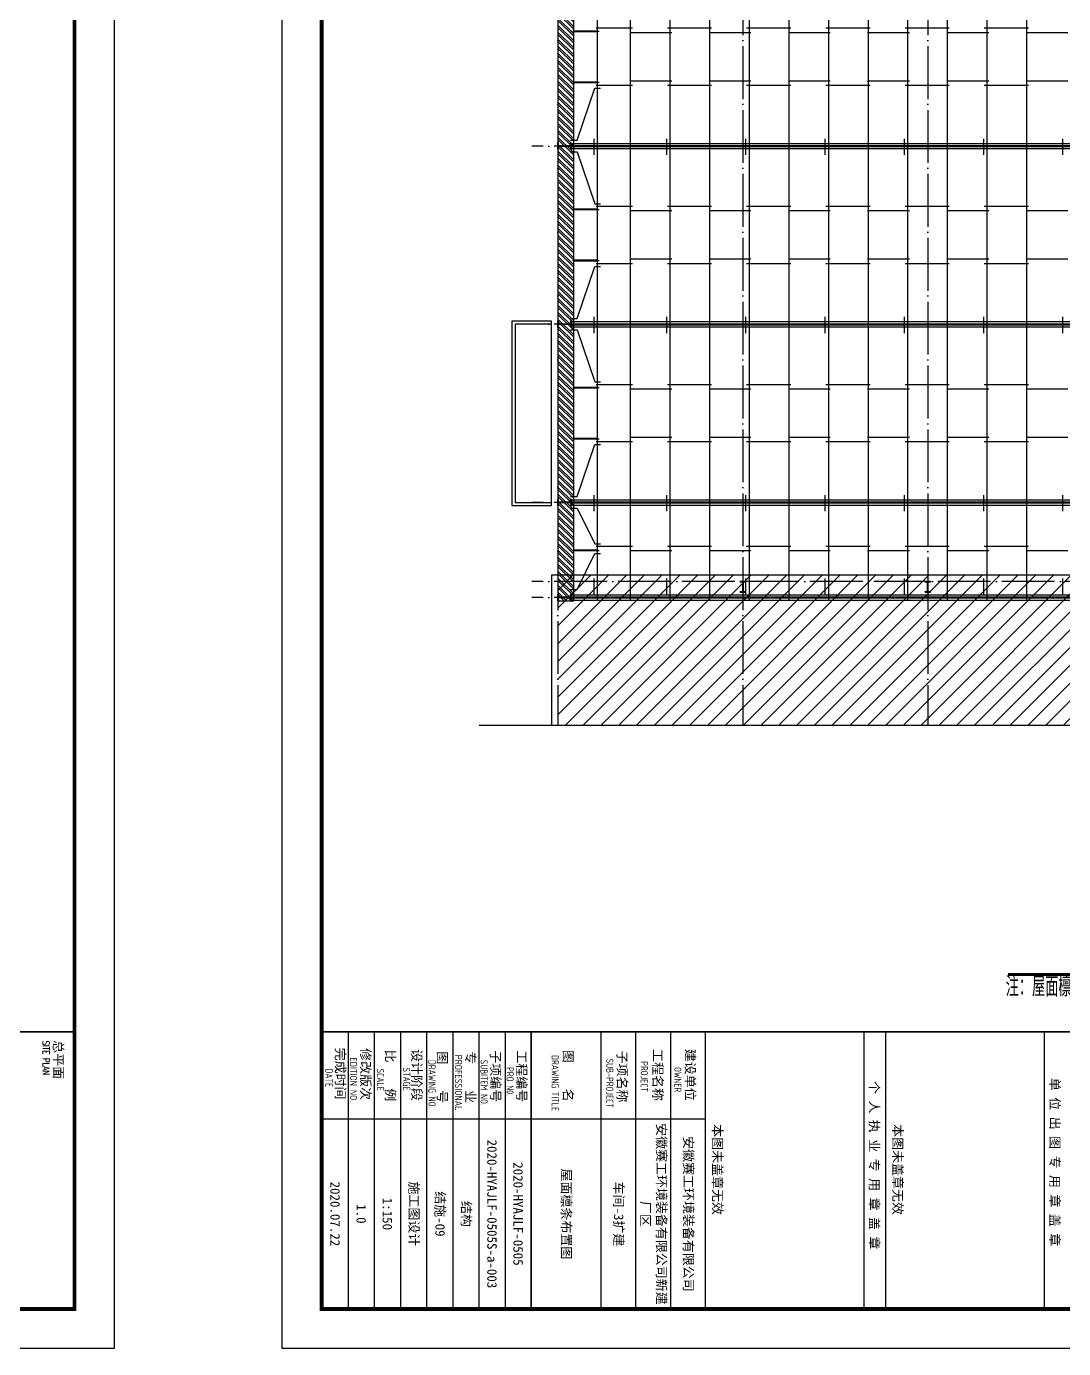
# Model space of a CAD drawing. Extents: x 2072855 to 2883818, y 17306032 to 17674225.
# Drawn here: x 2525383 to 2564644, y 17484946 to 17535031 of the extents above; entities that cross this region are included whole.
import ezdxf
from ezdxf.enums import TextEntityAlignment as Align

# ---------------------------------------------------------------- set-up
doc = ezdxf.new("R2010")
doc.units = 0
doc.header["$LTSCALE"] = 1000
doc.header["$MEASUREMENT"] = 0
doc.linetypes.add('DOTE', pattern=[2.42, 2, -0.2, 0.02, -0.2])
for name, color, linetype in [('3T_WOOD', 21, 'Continuous'), ('DIM_SYMB', 165, 'Continuous'), ('DOTE', 1, 'DOTE'), ('PUB_TEXT', 7, 'Continuous'), ('PUB_TITLE', 4, 'Continuous'), ('SURFACE', 6, 'Continuous'), ('TK', 4, 'Continuous'), ('WINDOW', 140, 'Continuous'), ('屋面隅撑', 7, 'Continuous'), ('檩条拉条', 253, 'Continuous')]:
    doc.layers.add(name, color=color, linetype=linetype)
doc.layers.add('Pkpm_柱子', color=3, linetype='Continuous', lineweight=35)
doc.styles.add('ROMANS', font='romans', dxfattribs={"width": 0.65, "height": 231.275})
doc.styles.add('TSSD_REIN', font='tssdeng.shx', dxfattribs={"width": 0.7, "bigfont": 'tssdchn.shx'})
doc.styles.add('图签宋体', font='', dxfattribs={"height": 300})
doc.styles.get('图签宋体').set_extended_font_data('NSimSun')

# ---------------------------------------------------------------- blocks, each defined once
blk = doc.blocks.new('Q32Q32321323')
at = {"color": 35, "linetype": 'ByBlock', "ltscale": 3}
for p, q in [((2327180, 17570976), (2368180, 17570976)), ((2327180, 17570896), (2368180, 17570896)), ((2327180, 17570856), (2368180, 17570856)), ((2327180, 17570776), (2368180, 17570776))]:
    blk.add_line(p, q, dxfattribs=at)
blk = doc.blocks.new('Q2W3Q31Q32131')
at = {"layer": '屋面隅撑', "color": 3, "const_width": 50}
for points in [[(2405032, 17514124), (2405032, 17513499)], [(2407782, 17514124), (2407782, 17513499)], [(2410782, 17514124), (2410782, 17513499)], [(2413782, 17514124), (2413782, 17513499)], [(2416782, 17514124), (2416782, 17513499)], [(2419782, 17514124), (2419782, 17513499)], [(2422782, 17514124), (2422782, 17513499)]]:
    blk.add_lwpolyline(points, dxfattribs=at)
blk = doc.blocks.new('GeYuanFrame_38063583', base_point=(18.76, 4.34))
at = {"layer": 'TK'}
blk.add_line((43.76, 414.34), (676.76, 414.34), dxfattribs=at)
blk.add_lwpolyline([(18.76, 424.34), (686.76, 424.34), (686.76, 4.34), (18.76, 4.34), (18.76, 424.34)], dxfattribs=at)
at = {"layer": 'TK', "const_width": 1}
blk.add_lwpolyline([(676.76, 414.34), (43.76, 414.34), (43.76, 14.34), (676.76, 14.34)], close=True, dxfattribs=at)
at = {"layer": 'TK', "const_width": 0.4}
blk.add_lwpolyline([(606.76, 414.34), (606.76, 14.34)], dxfattribs=at)
at = {"layer": 'TK', "style": '图签宋体'}
blk.add_text('总平面', height=2.4, dxfattribs=at).set_placement((608.9, 409.1))
at = {"layer": 'TK', "style": 'ROMANS', "width": 0.76}
blk.add_text('SITE PLAN', height=1.697, dxfattribs=at).set_placement((609.02, 406.31))
blk = doc.blocks.new('GeYuanFrame_10500646', base_point=(18.76, 4.34))
at = {"layer": 'PUB_TITLE'}
blk.add_lwpolyline([(628.76, 14.34), (628.76, 111.14)], dxfattribs=at)
at = {"layer": 'TK'}
for p, q in [((606.76, 102.34), (676.76, 102.34)), ((606.76, 93.54), (676.76, 93.54)), ((606.76, 84.74), (628.76, 84.74)), ((606.76, 84.74), (676.76, 84.74)), ((606.76, 67.18), (676.76, 67.18)), ((606.76, 67.14), (676.76, 67.14)), ((606.76, 60.58), (676.76, 60.58)), ((606.76, 53.98), (676.76, 53.98)), ((606.76, 47.38), (676.76, 47.38)), ((606.76, 40.78), (676.76, 40.78)), ((606.76, 34.18), (676.76, 34.18)), ((606.76, 27.58), (676.76, 27.58)), ((606.76, 20.98), (676.76, 20.98)), ((606.76, 14.34), (676.76, 14.34))]:
    blk.add_line(p, q, dxfattribs=at)
for points in [[(18.76, 424.34), (686.76, 424.34), (686.76, 4.34), (18.76, 4.34), (18.76, 424.34)], [(606.76, 196.64), (676.76, 196.64)], [(606.76, 151.14), (676.76, 151.14)]]:
    blk.add_lwpolyline(points, dxfattribs=at)
at = {"layer": 'TK', "const_width": 1}
blk.add_lwpolyline([(676.76, 414.34), (43.76, 414.34), (43.76, 14.34), (676.76, 14.34)], close=True, dxfattribs=at)
at = {"layer": 'TK'}
for points, const_width in [([(606.76, 414.34), (606.76, 14.34)], 0.4), ([(606.76, 156.64), (676.76, 156.64)], 0.35), ([(606.76, 111.14), (676.76, 111.14)], 0.35), ([(606.76, 67.18), (676.76, 67.18)], 0.35)]:
    blk.add_lwpolyline(points, dxfattribs=dict(at, const_width=const_width))
at = {"layer": 'TK', "style": '图签宋体'}
for s, p in [('单 位 出 图 专 用 章 盖 章', (618.39, 198.16)), ('本图未盖章无效', (630.1, 158.51)), ('个 人 执 业 专 用 章 盖 章', (619.19, 152.58)), ('本图未盖章无效', (630.1, 113.01)), ('建设单位', (611.06, 106.14)), ('工程名称', (611.14, 97.93)), ('子项名称', (611.52, 88.95)), ('图    名', (611.3, 75.3)), ('工程编号', (611.44, 63.58)), ('子项编号', (611.44, 57)), ('专    业', (611.68, 50.69)), ('图    号', (611.69, 43.58)), ('设计阶段', (611.12, 37.12)), ('比    例', (611.26, 30.44)), ('修改版次', (610.91, 24.22)), ('完成时间', (610.79, 17.83))]:
    blk.add_text(s, height=2.4, dxfattribs=at).set_placement(p)
at = {"layer": 'TK', "style": 'TSSD_REIN'}
for s, width, p in [('OWNER', 0.7, (615.65, 103.29)), ('PROJECT', 0.7, (614.19, 94.83)), ('SUB-PROJECT', 0.7, (613.53, 86.11)), ('DRAWING TITLE', 0.7, (612.64, 72.34)), ('PRO N0.', 0.7, (615.68, 60.96)), ('SUBITEM NO.', 0.7, (613.82, 54.39)), ('PROFESSIONAL', 0.8, (612.55, 47.95)), ('DRAWING NO.', 0.7, (613.86, 41.26)), ('STAGE', 0.7, (615.76, 34.84)), ('SCALE', 0.7, (616.05, 28.23)), ('EDITION NO.', 0.8, (613.2, 21.45)), ('DATE', 0.7, (616, 15.26))]:
    blk.add_text(s, height=1.8, dxfattribs=dict(at, width=width)).set_placement(p)
at = {"layer": 'TK', "char_height": 2.4, "width": 48, "attachment_point": 5, "style": '图签宋体'}
for s, insert in [('安徽赛工环境装备有限公司', (652.76, 106.74)), ('安徽赛工环境装备有限公司新建厂区', (652.76, 97.94)), ('车间-3扩建', (652.76, 89.14)), ('屋面檩条布置图', (652.76, 75.94)), ('2020-HYAJLF-0505', (652.76, 63.88)), ('2020-HYAJLF-0505S-a-003', (652.76, 57.28)), ('结构', (652.76, 50.68)), ('结施-09', (652.76, 44.08)), ('施工图设计', (652.76, 37.48)), ('1:150', (652.76, 30.88)), ('1.0', (652.76, 24.28)), ('2020.07.22', (652.76, 17.69))]:
    blk.add_mtext(s, dxfattribs=dict(at, insert=insert))

msp = doc.modelspace()

# ---------------------------------------------------------------- hatches: boundary and pattern name
at = {"ltscale": 0.5}
h = msp.add_hatch(dxfattribs=at)
h.set_pattern_fill('金属', color=1, scale=75, angle=-450, style=0)
h.set_pattern_definition([(315, (99433.42, -1910606.53), (132.5825215, 132.5825215), []), (315, (99433.42, -1910694.92), (132.5825215, 132.5825215), [])])
h.paths.add_polyline_path([(2545504, 17570976.3), (2545504, 17513276.3), (2546104, 17513276.3), (2546104, 17570976.3)])
h = msp.add_hatch()
h.set_pattern_fill('ANSI31', color=250, scale=300, style=0)
h.set_pattern_definition([(45, (558641.8, -1175792.6), (-336.759605, 336.759605), [])])
h.paths.add_polyline_path([(2545510, 17514241.3), (2587504, 17514241.3), (2587504, 17508567.6), (2545510, 17508567.6)])
at = {"layer": 'Pkpm_柱子'}
for points in [[(2546004, 17530626.3), (2545992, 17530626.3), (2545992, 17530506.3), (2545516, 17530506.3), (2545516, 17530626.3), (2545504, 17530626.3), (2545504, 17530376.3), (2545516, 17530376.3), (2545516, 17530496.3), (2545992, 17530496.3), (2545992, 17530376.3), (2546004, 17530376.3)], [(2546004, 17523876.3), (2545992, 17523876.3), (2545992, 17523756.3), (2545516, 17523756.3), (2545516, 17523876.3), (2545504, 17523876.3), (2545504, 17523626.3), (2545516, 17523626.3), (2545516, 17523746.3), (2545992, 17523746.3), (2545992, 17523626.3), (2546004, 17523626.3)], [(2546004, 17517126.3), (2545992, 17517126.3), (2545992, 17517006.3), (2545516, 17517006.3), (2545516, 17517126.3), (2545504, 17517126.3), (2545504, 17516876.3), (2545516, 17516876.3), (2545516, 17516996.3), (2545992, 17516996.3), (2545992, 17516876.3), (2546004, 17516876.3)], [(2552404, 17513601.3), (2552404, 17513613.3), (2552499, 17513613.3), (2552499, 17513989.3), (2552404, 17513989.3), (2552404, 17514001.3), (2552604, 17514001.3), (2552604, 17513989.3), (2552509, 17513989.3), (2552509, 17513613.3), (2552604, 17513613.3), (2552604, 17513601.3)], [(2559404, 17513601.3), (2559404, 17513613.3), (2559499, 17513613.3), (2559499, 17513989.3), (2559404, 17513989.3), (2559404, 17514001.3), (2559604, 17514001.3), (2559604, 17513989.3), (2559509, 17513989.3), (2559509, 17513613.3), (2559604, 17513613.3), (2559604, 17513601.3)], [(2546004, 17513526.3), (2545992, 17513526.3), (2545992, 17513406.3), (2545516, 17513406.3), (2545516, 17513526.3), (2545504, 17513526.3), (2545504, 17513276.3), (2545516, 17513276.3), (2545516, 17513396.3), (2545992, 17513396.3), (2545992, 17513276.3), (2546004, 17513276.3)]]:
    msp.add_hatch(color=256, dxfattribs=at).paths.add_polyline_path(points)

# ---------------------------------------------------------------- linework, layer by layer
at = {"color": 2}
for p, q in [((2546065.3, 17534849.4), (2547060.8, 17534849.4)), ((2548319.7, 17534959.8), (2546945.8, 17534959.8)), ((2549809.8, 17534792.5), (2548226.5, 17534792.5)), ((2551319.7, 17534959.8), (2549645, 17534959.8)), ((2552809.8, 17534792.5), (2551226.5, 17534792.5)), ((2554319.7, 17534959.8), (2552645, 17534959.8)), ((2555809.8, 17534792.5), (2554226.5, 17534792.5)), ((2557319.7, 17534959.8), (2555645, 17534959.8)), ((2558809.8, 17534792.5), (2557226.5, 17534792.5)), ((2560319.7, 17534959.8), (2558645, 17534959.8)), ((2561809.8, 17534792.5), (2560226.5, 17534792.5)), ((2563319.7, 17534959.8), (2561645, 17534959.8)), ((2564809.8, 17534792.5), (2563226.5, 17534792.5)), ((2546065.3, 17532913.7), (2547060.8, 17532913.7)), ((2548319.7, 17532792.7), (2546945.8, 17532792.7)), ((2549809.8, 17532960), (2548226.5, 17532960)), ((2551319.7, 17532792.7), (2549645, 17532792.7)), ((2552809.8, 17532960), (2551226.5, 17532960)), ((2554319.7, 17532792.7), (2552645, 17532792.7)), ((2555809.8, 17532960), (2554226.5, 17532960)), ((2557319.7, 17532792.7), (2555645, 17532792.7)), ((2558809.8, 17532960), (2557226.5, 17532960)), ((2560319.7, 17532792.7), (2558645, 17532792.7)), ((2561809.8, 17532960), (2560226.5, 17532960)), ((2563319.7, 17532792.7), (2561645, 17532792.7)), ((2564809.8, 17532960), (2563226.5, 17532960)), ((2546065.3, 17528099.4), (2547060.8, 17528099.4)), ((2548319.7, 17528209.8), (2546945.8, 17528209.8)), ((2551319.7, 17528209.8), (2549645, 17528209.8)), ((2554319.7, 17528209.8), (2552645, 17528209.8)), ((2557319.7, 17528209.8), (2555645, 17528209.8)), ((2560319.7, 17528209.8), (2558645, 17528209.8)), ((2563319.7, 17528209.8), (2561645, 17528209.8)), ((2549809.8, 17528042.5), (2548226.5, 17528042.5)), ((2552809.8, 17528042.5), (2551226.5, 17528042.5)), ((2555809.8, 17528042.5), (2554226.5, 17528042.5)), ((2558809.8, 17528042.5), (2557226.5, 17528042.5)), ((2561809.8, 17528042.5), (2560226.5, 17528042.5)), ((2564809.8, 17528042.5), (2563226.5, 17528042.5)), ((2546065.3, 17526163.7), (2547060.8, 17526163.7)), ((2549809.8, 17526210), (2548226.5, 17526210)), ((2552809.8, 17526210), (2551226.5, 17526210)), ((2555809.8, 17526210), (2554226.5, 17526210)), ((2558809.8, 17526210), (2557226.5, 17526210)), ((2561809.8, 17526210), (2560226.5, 17526210)), ((2564809.8, 17526210), (2563226.5, 17526210)), ((2548319.7, 17526042.7), (2546945.8, 17526042.7)), ((2551319.7, 17526042.7), (2549645, 17526042.7)), ((2554319.7, 17526042.7), (2552645, 17526042.7)), ((2557319.7, 17526042.7), (2555645, 17526042.7)), ((2560319.7, 17526042.7), (2558645, 17526042.7)), ((2563319.7, 17526042.7), (2561645, 17526042.7)), ((2546065.3, 17521349.4), (2547060.8, 17521349.4)), ((2548319.7, 17521459.8), (2546945.8, 17521459.8)), ((2549809.8, 17521292.5), (2548226.5, 17521292.5)), ((2551319.7, 17521459.8), (2549645, 17521459.8)), ((2552809.8, 17521292.5), (2551226.5, 17521292.5)), ((2554319.7, 17521459.8), (2552645, 17521459.8)), ((2555809.8, 17521292.5), (2554226.5, 17521292.5)), ((2557319.7, 17521459.8), (2555645, 17521459.8)), ((2558809.8, 17521292.5), (2557226.5, 17521292.5)), ((2560319.7, 17521459.8), (2558645, 17521459.8)), ((2561809.8, 17521292.5), (2560226.5, 17521292.5)), ((2563319.7, 17521459.8), (2561645, 17521459.8)), ((2564809.8, 17521292.5), (2563226.5, 17521292.5)), ((2546065.3, 17519413.7), (2547060.8, 17519413.7)), ((2548319.7, 17519292.7), (2546945.8, 17519292.7)), ((2549809.8, 17519460), (2548226.5, 17519460)), ((2551319.7, 17519292.7), (2549645, 17519292.7)), ((2552809.8, 17519460), (2551226.5, 17519460)), ((2554319.7, 17519292.7), (2552645, 17519292.7)), ((2555809.8, 17519460), (2554226.5, 17519460)), ((2557319.7, 17519292.7), (2555645, 17519292.7)), ((2558809.8, 17519460), (2557226.5, 17519460)), ((2560319.7, 17519292.7), (2558645, 17519292.7)), ((2561809.8, 17519460), (2560226.5, 17519460)), ((2563319.7, 17519292.7), (2561645, 17519292.7)), ((2564809.8, 17519460), (2563226.5, 17519460)), ((2546065.2, 17515181.8), (2547060.8, 17515181.8)), ((2548319.7, 17515326.8), (2546955.4, 17515326.8)), ((2549809.8, 17515159.5), (2548226.5, 17515159.5)), ((2551319.7, 17515326.8), (2549645, 17515326.8)), ((2552809.8, 17515159.5), (2551226.5, 17515159.5)), ((2554319.7, 17515326.8), (2552645, 17515326.8)), ((2555809.8, 17515159.5), (2554226.5, 17515159.5)), ((2557319.7, 17515326.8), (2555645, 17515326.8)), ((2558809.8, 17515159.5), (2557226.5, 17515159.5)), ((2560319.7, 17515326.8), (2558645, 17515326.8)), ((2561809.8, 17515159.5), (2560226.5, 17515159.5)), ((2563319.7, 17515326.8), (2561645, 17515326.8)), ((2564809.8, 17515159.5), (2563226.5, 17515159.5))]:
    msp.add_line(p, q, dxfattribs=at)
msp.add_lwpolyline([(2545504, 17570976.3), (2545504, 17513276.3), (2546104, 17513276.3), (2546104, 17570976.3)], close=True)
at = {"ltscale": 0.5}
for points in [[(2545977.9, 17530719.2), (2546230.4, 17530719.2), (2546895.9, 17532690.7), (2547112.4, 17532690.7)], [(2545977.9, 17530283.4), (2546230.4, 17530283.4), (2546895.9, 17528311.8), (2547112.4, 17528311.8)], [(2545977.9, 17523969.2), (2546230.4, 17523969.2), (2546895.9, 17525940.7), (2547112.4, 17525940.7)], [(2545977.9, 17523533.4), (2546230.4, 17523533.4), (2546895.9, 17521561.8), (2547112.4, 17521561.8)], [(2545977.9, 17517219.2), (2546230.4, 17517219.2), (2546895.9, 17519190.7), (2547112.4, 17519190.7)], [(2545977.8, 17516783.4), (2546230.3, 17516783.4), (2546895.9, 17515428.9), (2547112.4, 17515428.9)], [(2545977.8, 17513704.4), (2546230.3, 17513704.4), (2546895.9, 17515058.8), (2547112.4, 17515058.8)]]:
    msp.add_lwpolyline(points, dxfattribs=at)
at = {"layer": 'DIM_SYMB', "color": 150}
msp.add_lwpolyline([(2545264, 17508567.6), (2587744, 17508567.6), (2587744, 17514241.3), (2545264, 17514241.3)], close=True, dxfattribs=at)
msp.add_lwpolyline([(2542516, 17508567.6), (2566396.6, 17508567.6), (2566473, 17508777.6), (2566547.1, 17508357.6), (2566621.6, 17508567.6), (2590504, 17508567.6)], dxfattribs=at)
at = {"layer": 'DIM_SYMB', "const_width": 105}
msp.add_lwpolyline([(2562543.6, 17499118.4), (2570542.2, 17499118.4)], dxfattribs=at)
at = {"layer": 'DOTE'}
for p, q in [((2545504, 17573001.3), (2545504, 17508567.6)), ((2552504, 17573001.3), (2552504, 17508567.6)), ((2559504, 17573001.3), (2559504, 17508567.6)), ((2588504, 17530501.3), (2544516, 17530501.3)), ((2588504, 17523751.3), (2544516, 17523751.3)), ((2588504, 17517001.3), (2544516, 17517001.3)), ((2588504, 17514001.3), (2544516, 17514001.3)), ((2588504, 17513401.3), (2544516, 17513401.3))]:
    msp.add_line(p, q, dxfattribs=at)
at = {"layer": 'Pkpm_柱子'}
for points in [[(2546004, 17530626.3), (2545992, 17530626.3), (2545992, 17530506.3), (2545516, 17530506.3), (2545516, 17530626.3), (2545504, 17530626.3), (2545504, 17530376.3), (2545516, 17530376.3), (2545516, 17530496.3), (2545992, 17530496.3), (2545992, 17530376.3), (2546004, 17530376.3)], [(2546004, 17523876.3), (2545992, 17523876.3), (2545992, 17523756.3), (2545516, 17523756.3), (2545516, 17523876.3), (2545504, 17523876.3), (2545504, 17523626.3), (2545516, 17523626.3), (2545516, 17523746.3), (2545992, 17523746.3), (2545992, 17523626.3), (2546004, 17523626.3)], [(2546004, 17517126.3), (2545992, 17517126.3), (2545992, 17517006.3), (2545516, 17517006.3), (2545516, 17517126.3), (2545504, 17517126.3), (2545504, 17516876.3), (2545516, 17516876.3), (2545516, 17516996.3), (2545992, 17516996.3), (2545992, 17516876.3), (2546004, 17516876.3)], [(2552404, 17513601.3), (2552404, 17513613.3), (2552499, 17513613.3), (2552499, 17513989.3), (2552404, 17513989.3), (2552404, 17514001.3), (2552604, 17514001.3), (2552604, 17513989.3), (2552509, 17513989.3), (2552509, 17513613.3), (2552604, 17513613.3), (2552604, 17513601.3)], [(2559404, 17513601.3), (2559404, 17513613.3), (2559499, 17513613.3), (2559499, 17513989.3), (2559404, 17513989.3), (2559404, 17514001.3), (2559604, 17514001.3), (2559604, 17513989.3), (2559509, 17513989.3), (2559509, 17513613.3), (2559604, 17513613.3), (2559604, 17513601.3)], [(2546004, 17513526.3), (2545992, 17513526.3), (2545992, 17513406.3), (2545516, 17513406.3), (2545516, 17513526.3), (2545504, 17513526.3), (2545504, 17513276.3), (2545516, 17513276.3), (2545516, 17513396.3), (2545992, 17513396.3), (2545992, 17513276.3), (2546004, 17513276.3)]]:
    msp.add_lwpolyline(points, close=True, dxfattribs=at)
at = {"layer": 'SURFACE'}
for p, q in [((2546104.2, 17513326.3), (2546104.2, 17570976.3)), ((2547004.2, 17513326.3), (2547004.2, 17570976.3)), ((2548254.2, 17513326.3), (2548254.2, 17570976.3)), ((2549754.2, 17513326.3), (2549754.2, 17570976.3)), ((2551254.2, 17513326.3), (2551254.2, 17570976.3)), ((2552754.2, 17513326.3), (2552754.2, 17570976.3)), ((2554254.2, 17513326.3), (2554254.2, 17570976.3)), ((2555754.2, 17513326.3), (2555754.2, 17570976.3)), ((2557254.2, 17513326.3), (2557254.2, 17570976.3)), ((2558754.2, 17513326.3), (2558754.2, 17570976.3)), ((2560254.2, 17513326.3), (2560254.2, 17570976.3)), ((2561754.2, 17513326.3), (2561754.2, 17570976.3)), ((2563254.2, 17513326.3), (2563254.2, 17570976.3))]:
    msp.add_line(p, q, dxfattribs=at)
at = {"layer": 'WINDOW'}
msp.add_lwpolyline([(2543764, 17523871.3), (2543764, 17516881.3), (2545264, 17516881.3), (2545264, 17523871.3)], close=True, dxfattribs=at)
msp.add_lwpolyline([(2545264, 17523751.3), (2543884, 17523751.3), (2543884, 17517001.3), (2545264, 17517001.3)], dxfattribs=at)
at = {"layer": '檩条拉条', "color": 2, "const_width": 80}
for points in [[(2547004.2, 17534849.4), (2546104.2, 17534849.4)], [(2547004.2, 17532913.7), (2546104.2, 17532913.7)], [(2547004.2, 17528099.4), (2546104.2, 17528099.4)], [(2547004.2, 17526163.7), (2546104.2, 17526163.7)], [(2547004.2, 17521349.4), (2546104.2, 17521349.4)], [(2547004.2, 17519413.7), (2546104.2, 17519413.7)], [(2547004.2, 17515181.8), (2546104, 17515181.8)]]:
    msp.add_lwpolyline(points, dxfattribs=at)

# ---------------------------------------------------------------- block references
at = {"layer": '3T_WOOD', "xscale": 150, "yscale": 150, "zscale": 150, "rotation": 270}
for name, p in [('GeYuanFrame_38063583', (2465701.3, 17585146.4)), ('GeYuanFrame_10500646', (2535064, 17585146.4))]:
    msp.add_blockref(name, p, dxfattribs=at)
at = {"layer": '3T_WOOD'}
for name, p in [('Q32Q32321323', (218823.7, -40375)), ('Q2W3Q31Q32131', (141833.9, 16660.1)), ('Q2W3Q31Q32131', (141833.9, 9910.1)), ('Q32Q32321323', (218823.7, -47125)), ('Q32Q32321323', (218823.7, -53875)), ('Q2W3Q31Q32131', (141833.9, 3160.1)), ('Q2W3Q31Q32131', (141833.9, 0)), ('Q32Q32321323', (218823.7, -57475))]:
    msp.add_blockref(name, p, dxfattribs=at)

# ---------------------------------------------------------------- texts
at = {"layer": 'PUB_TEXT', "color": 7, "style": 'TSSD_REIN', "width": 0.7}
msp.add_text('注：屋面檩条均设置双层拉条。', height=750, dxfattribs=at).set_placement((2562453.1, 17498057.7), align=Align.BOTTOM_LEFT)

doc.saveas('drawing.dxf')
